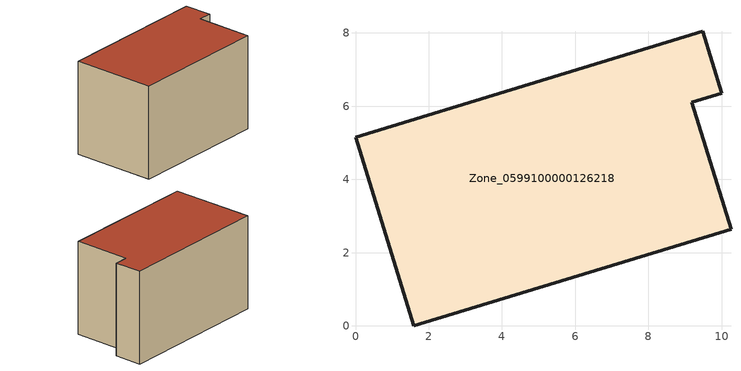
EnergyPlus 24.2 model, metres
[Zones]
Zone_0599100000126218
 floor ground (C_G): 0,5.15 9.48,8.05 10,6.36 9.19,6.11 10.26,2.64 1.59,0 z0
 wall outside (C_F): 1.59,0 10.26,2.64 9.19,6.11 10,6.36 9.48,8.05 0,5.15 1.59,0 z0:6.01
 roof outside (C_R): 9.48,8.05 0,5.15 1.59,0 10.26,2.64 9.19,6.11 10,6.36 z6.01
[BUILDING]
Pand.0599100000126218: North Axis=0; Terrain=City; Loads Convergence Tolerance Value=0.04; Temperature Convergence Tolerance Value=0.4; Solar Distribution=FullExterior; Maximum Number of Warmup Days=25; Minimum Number of Warmup Days=1
[Site:Location]
Rotterdam.The.Hague.AP_ZH_NLD Design_Conditions: Latitude=51.96; Longitude=4.45; Time Zone=1; Elevation=-4.5
[SITE:GROUNDTEMPERATURE:BUILDINGSURFACE]
18, 18, 18, 18, 18, 18, 18, 18, 18, 18, 18, 18
[MATERIAL] Thermal Absorptance=0.9; Solar Absorptance=0.7; Visible Absorptance=0.7
Name | Roughness | Thickness | Conductivity | Density | Specific Heat
G.TI.1975-1991 | MediumSmooth | 0.15 | 0.288461 | 540 | 1210
F.TI.1975-1991 | Rough | 0.3 | 0.230769 | 1920 | 840
R.TI.1975-1991 | MediumRough | 0.2 | 0.153846 | 1500 | 1000
[CONSTRUCTION]
C_G: G.TI.1975-1991
C_F: F.TI.1975-1991
C_R: R.TI.1975-1991
[ZONE]
Zone_0599100000126218: Type=1; Multiplier=1; Ceiling Height=Autocalculate; Volume=Autocalculate; Floor Area=autocalculate; Part of Total Floor Area=Yes
[ZONEINFILTRATION:DESIGNFLOWRATE]
Infil_Zone_0599100000126218: Zone or ZoneList or Space or SpaceList=Zone_0599100000126218; Schedule=AlwaysOn; Design Flow Rate Calculation Method=Flow/Area; Flow Rate per Floor Area=0.003; Constant Term Coefficient=1; Temperature Term Coefficient=0; Velocity Term Coefficient=0; Velocity Squared Term Coefficient=0
[HVACTEMPLATE:ZONE:IDEALLOADSAIRSYSTEM]
Zone_0599100000126218: Maximum Heating Supply Air Temperature=50; Minimum Cooling Supply Air Temperature=13; Maximum Heating Supply Air Humidity Ratio=0.0156; Minimum Cooling Supply Air Humidity Ratio=0.0077; Heating Limit=NoLimit; Cooling Limit=NoLimit; Dehumidification Control Type=ConstantSensibleHeatRatio; Cooling Sensible Heat Ratio=0.7; Dehumidification Setpoint=60; Humidification Control Type=None; Humidification Setpoint=30; Outdoor Air Method=None; Outdoor Air Flow Rate per Person=0.00944; Outdoor Air Flow Rate per Zone Floor Area=0; Outdoor Air Flow Rate per Zone=0; Demand Controlled Ventilation Type=None; Outdoor Air Economizer Type=NoEconomizer; Heat Recovery Type=None; Sensible Heat Recovery Effectiveness=0.7; Latent Heat Recovery Effectiveness=0.65
[ZONECONTROL:THERMOSTAT]
ThermostatControl_Zone_0599100000126218: Zone or ZoneList=Zone_0599100000126218; Control Type Schedule=DualSetpointControlType; Control 1=Thermostat_Zone_0599100000126218; Temperature Difference Between Cutout And Setpoint=0
[THERMOSTATSETPOINT:DUALSETPOINT]
Thermostat_Zone_0599100000126218: Heating Setpoint Temperature Schedule=HeatingSetpoint_Zone_0599100000126218; Cooling Setpoint Temperature Schedule=CoolingSetpoint_Zone_0599100000126218
[SCHEDULE:COMPACT]
HeatingSetpoint_Zone_0599100000126218: Through: 12/31, For: AllDays, Until: 24:00, 21
CoolingSetpoint_Zone_0599100000126218: Through: 12/31, For: AllDays, Until: 24:00, 24
DualSetpointControlType: Through: 12/31, For: AllDays, Until: 24:00, 4
AlwaysOn: Through: 12/31, For: AllDays, Until: 24:00, 1
